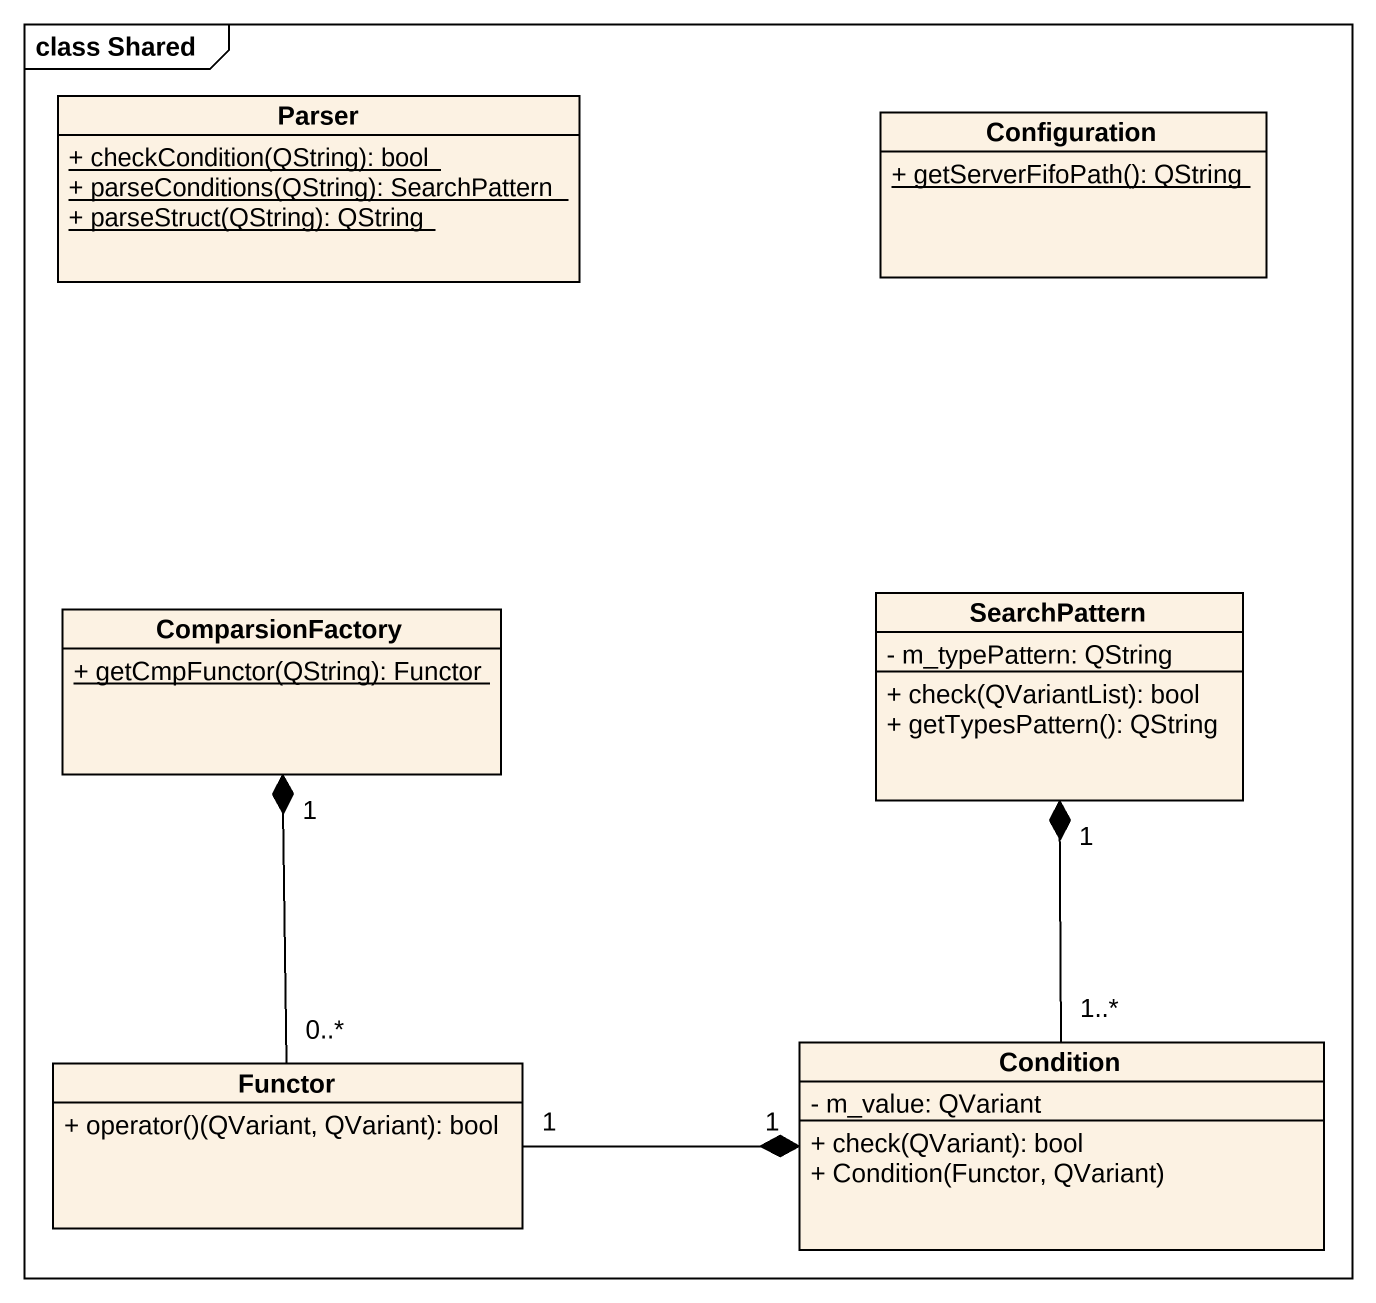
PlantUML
@startuml
mainframe class Shared
hide circle
hide empty members
skinparam classAttributeIconSize 0
class Parser {
  {static} + checkCondition(QString): bool
  {static} + parseConditions(QString): SearchPattern
  {static} + parseStruct(QString): QString
}
class Configuration {
  {static} + getServerFifoPath(): QString
}
class ComparsionFactory {
  {static} + getCmpFunctor(QString): Functor
}
class SearchPattern {
  - m_typePattern: QString
  + check(QVariantList): bool
  + getTypesPattern(): QString
}
class Functor {
  + operator()(QVariant, QVariant): bool
}
class Condition {
  - m_value: QVariant
  + check(QVariant): bool
  + Condition(Functor, QVariant)
}
Functor "0..*" -up-* "1" ComparsionFactory
Functor "1" -right-* "1" Condition
Condition "1..*" -up-* "1" SearchPattern
@enduml
